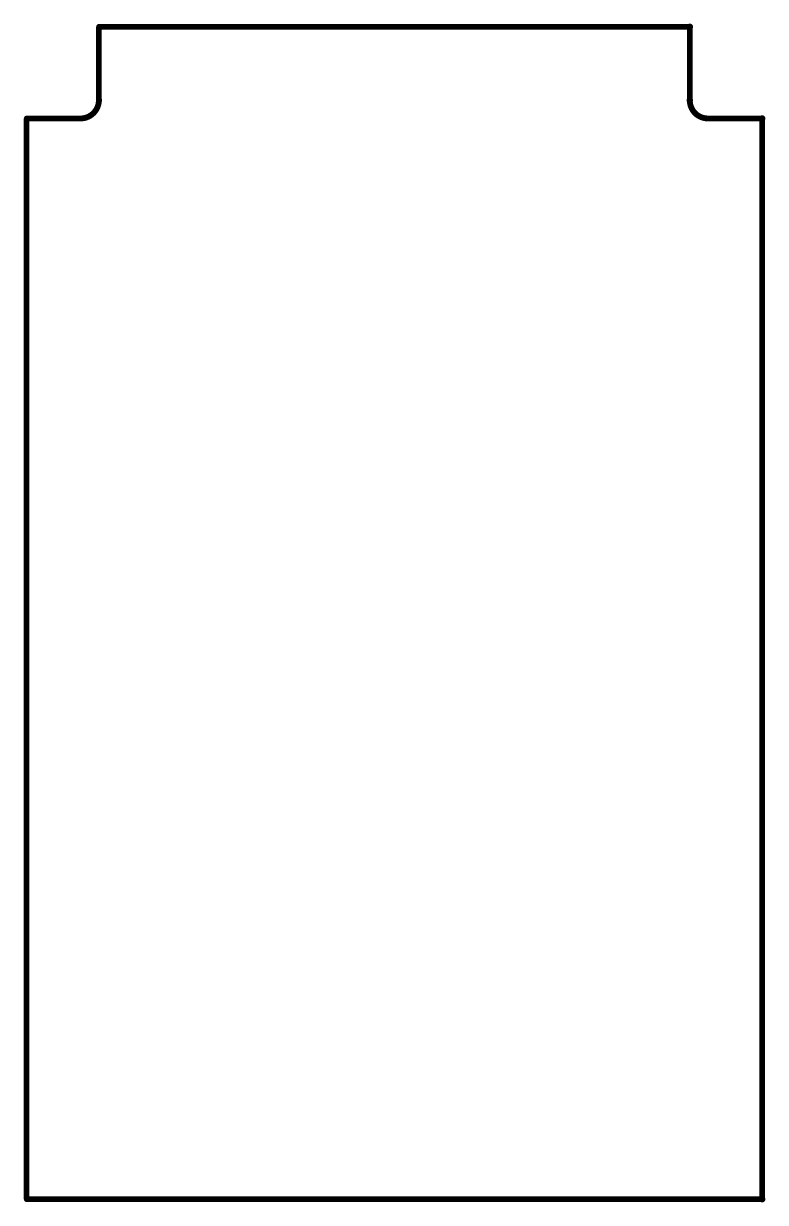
# Model space of a CAD drawing. Extents: x 2 to 5.43, y 2 to 5.88.
# Drawn here: x 2.002136 to 2.003407, y 2.001861 to 2.00388 of the extents above.
import ezdxf

# ---------------------------------------------------------------- set-up
doc = ezdxf.new("R2010")
doc.units = 0
doc.layers.add('MECHANICAL1', color=6, linetype='CONTINUOUS')
doc.layers.add('MECHANICAL4', color=56, linetype='CONTINUOUS')

msp = doc.modelspace()

# ---------------------------------------------------------------- linework, layer by layer
at = {"layer": 'MECHANICAL1', "const_width": 0.00001}
for points in [[(2.002265, 2.003875), (2.003277, 2.003875)], [(2.002265, 2.003749), (2.002265, 2.003875)], [(2.003277, 2.003749), (2.003277, 2.003875)], [(2.002141, 2.001867), (2.002141, 2.003718)], [(2.002141, 2.003718), (2.002233, 2.003718)], [(2.003308, 2.003718), (2.003401, 2.003718)], [(2.003401, 2.001867), (2.003401, 2.003718)], [(2.002141, 2.001867), (2.003401, 2.001867)]]:
    msp.add_lwpolyline(points, dxfattribs=at)
at = {"layer": 'MECHANICAL1', "const_width": 0.000005}
for points in [[(2.002263, 2.003875, 1), (2.002267, 2.003875, 1)], [(2.002263, 2.003875, 1), (2.002267, 2.003875, 1)], [(2.003274, 2.003875, 1), (2.00328, 2.003875, 1)], [(2.003274, 2.003875, 1), (2.00328, 2.003875, 1)], [(2.002263, 2.003749, 1), (2.002267, 2.003749, 1)], [(2.003274, 2.003749, 1), (2.00328, 2.003749, 1)], [(2.002139, 2.003718, 1), (2.002143, 2.003718, 1)], [(2.002139, 2.003718, 1), (2.002143, 2.003718, 1)], [(2.002231, 2.003718, 1), (2.002235, 2.003718, 1)], [(2.003306, 2.003718, 1), (2.00331, 2.003718, 1)], [(2.003398, 2.003718, 1), (2.003404, 2.003718, 1)], [(2.003398, 2.003718, 1), (2.003404, 2.003718, 1)], [(2.002139, 2.001867, 1), (2.002143, 2.001867, 1)], [(2.002139, 2.001867, 1), (2.002143, 2.001867, 1)], [(2.003398, 2.001867, 1), (2.003404, 2.001867, 1)], [(2.003398, 2.001867, 1), (2.003404, 2.001867, 1)]]:
    msp.add_lwpolyline(points, format="xyb", close=True, dxfattribs=at)
at = {"layer": 'MECHANICAL4', "const_width": 0.000005}
for points in [[(2.002263, 2.003875, 1), (2.002268, 2.003875, 1)], [(2.002263, 2.003875, 1), (2.002268, 2.003875, 1)], [(2.002263, 2.003875, 1), (2.002268, 2.003875, 1)], [(2.002263, 2.003875, 1), (2.002268, 2.003875, 1)], [(2.003274, 2.003875, 1), (2.003279, 2.003875, 1)], [(2.003274, 2.003875, 1), (2.003279, 2.003875, 1)], [(2.003274, 2.003875, 1), (2.003279, 2.003875, 1)], [(2.003274, 2.003875, 1), (2.003279, 2.003875, 1)], [(2.002263, 2.003749, 1), (2.002268, 2.003749, 1)], [(2.002263, 2.003749, 1), (2.002268, 2.003749, 1)], [(2.002263, 2.003749, 1), (2.002268, 2.003749, 1)], [(2.002263, 2.003749, 1), (2.002268, 2.003749, 1)], [(2.002263, 2.003749, 1), (2.002267, 2.003749, 1)], [(2.003274, 2.003749, 1), (2.00328, 2.003749, 1)], [(2.003274, 2.003749, 1), (2.003279, 2.003749, 1)], [(2.003274, 2.003749, 1), (2.003279, 2.003749, 1)], [(2.003274, 2.003749, 1), (2.003279, 2.003749, 1)], [(2.003274, 2.003749, 1), (2.003279, 2.003749, 1)], [(2.002139, 2.003718, 1), (2.002144, 2.003718, 1)], [(2.002139, 2.003718, 1), (2.002144, 2.003718, 1)], [(2.002139, 2.003718, 1), (2.002144, 2.003718, 1)], [(2.002139, 2.003718, 1), (2.002144, 2.003718, 1)], [(2.002231, 2.003718, 1), (2.002236, 2.003718, 1)], [(2.002231, 2.003718, 1), (2.002236, 2.003718, 1)], [(2.002231, 2.003718, 1), (2.002236, 2.003718, 1)], [(2.002231, 2.003718, 1), (2.002236, 2.003718, 1)], [(2.002231, 2.003718, 1), (2.002235, 2.003718, 1)], [(2.003306, 2.003718, 1), (2.003311, 2.003718, 1)], [(2.003306, 2.003718, 1), (2.003311, 2.003718, 1)], [(2.003306, 2.003718, 1), (2.003311, 2.003718, 1)], [(2.003306, 2.003718, 1), (2.003311, 2.003718, 1)], [(2.003306, 2.003718, 1), (2.00331, 2.003718, 1)], [(2.003398, 2.003718, 1), (2.003403, 2.003718, 1)], [(2.003398, 2.003718, 1), (2.003403, 2.003718, 1)], [(2.003398, 2.003718, 1), (2.003403, 2.003718, 1)], [(2.003398, 2.003718, 1), (2.003403, 2.003718, 1)], [(2.002139, 2.001867, 1), (2.002144, 2.001867, 1)], [(2.002139, 2.001867, 1), (2.002144, 2.001867, 1)], [(2.002139, 2.001867, 1), (2.002144, 2.001867, 1)], [(2.002139, 2.001867, 1), (2.002144, 2.001867, 1)], [(2.003398, 2.001867, 1), (2.003403, 2.001867, 1)], [(2.003398, 2.001867, 1), (2.003403, 2.001867, 1)], [(2.003398, 2.001867, 1), (2.003403, 2.001867, 1)], [(2.003398, 2.001867, 1), (2.003403, 2.001867, 1)]]:
    msp.add_lwpolyline(points, format="xyb", close=True, dxfattribs=at)
at = {"layer": 'MECHANICAL4', "const_width": 0.00001}
for points in [[(2.002265, 2.003749, -0.414214), (2.002233, 2.003718)], [(2.003308, 2.003718, -0.414214), (2.003277, 2.003749)]]:
    msp.add_lwpolyline(points, format="xyb", dxfattribs=at)

doc.saveas('drawing.dxf')
